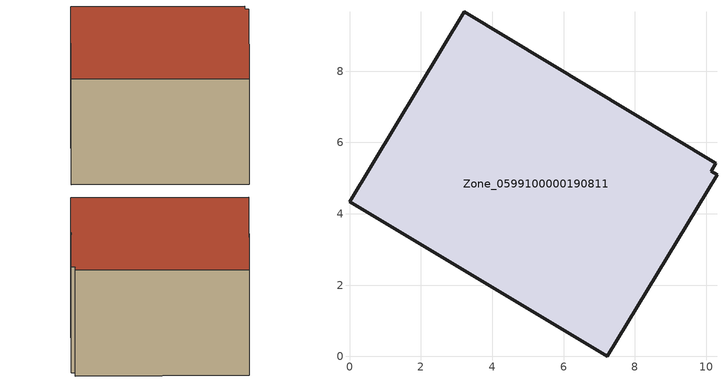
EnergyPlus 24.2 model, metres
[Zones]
Zone_0599100000190811
 floor ground (C_G): 0,4.34 3.21,9.67 10.27,5.42 10.14,5.19 10.3,5.09 7.23,0 z0
 wall outside (C_F): 3.21,9.67 0,4.34 7.23,0 10.3,5.09 10.14,5.19 10.27,5.42 3.21,9.67 z0:6.02
 roof outside (C_R): 7.23,0 10.3,5.09 10.14,5.19 10.27,5.42 3.21,9.67 0,4.34 z6.02
[BUILDING]
Pand.0599100000190811: North Axis=0; Terrain=City; Loads Convergence Tolerance Value=0.04; Temperature Convergence Tolerance Value=0.4; Solar Distribution=FullExterior; Maximum Number of Warmup Days=25; Minimum Number of Warmup Days=1
[Site:Location]
Rotterdam.The.Hague.AP_ZH_NLD Design_Conditions: Latitude=51.96; Longitude=4.45; Time Zone=1; Elevation=-4.5
[SITE:GROUNDTEMPERATURE:BUILDINGSURFACE]
18, 18, 18, 18, 18, 18, 18, 18, 18, 18, 18, 18
[MATERIAL] Thermal Absorptance=0.9; Solar Absorptance=0.7; Visible Absorptance=0.7
Name | Roughness | Thickness | Conductivity | Density | Specific Heat
G.TC.1965-1974 | MediumSmooth | 0.15 | 0.882353 | 540 | 1210
F.TC.1965-1974 | Rough | 0.3 | 0.697674 | 1920 | 840
R.TC.1965-1974 | MediumRough | 0.2 | 0.232558 | 1500 | 1000
[CONSTRUCTION]
C_G: G.TC.1965-1974
C_F: F.TC.1965-1974
C_R: R.TC.1965-1974
[ZONE]
Zone_0599100000190811: Type=1; Multiplier=1; Ceiling Height=Autocalculate; Volume=Autocalculate; Floor Area=autocalculate; Part of Total Floor Area=Yes
[ZONEINFILTRATION:DESIGNFLOWRATE]
Infil_Zone_0599100000190811: Zone or ZoneList or Space or SpaceList=Zone_0599100000190811; Schedule=AlwaysOn; Design Flow Rate Calculation Method=Flow/Area; Flow Rate per Floor Area=0.003; Constant Term Coefficient=1; Temperature Term Coefficient=0; Velocity Term Coefficient=0; Velocity Squared Term Coefficient=0
[HVACTEMPLATE:ZONE:IDEALLOADSAIRSYSTEM]
Zone_0599100000190811: Maximum Heating Supply Air Temperature=50; Minimum Cooling Supply Air Temperature=13; Maximum Heating Supply Air Humidity Ratio=0.0156; Minimum Cooling Supply Air Humidity Ratio=0.0077; Heating Limit=NoLimit; Cooling Limit=NoLimit; Dehumidification Control Type=ConstantSensibleHeatRatio; Cooling Sensible Heat Ratio=0.7; Dehumidification Setpoint=60; Humidification Control Type=None; Humidification Setpoint=30; Outdoor Air Method=None; Outdoor Air Flow Rate per Person=0.00944; Outdoor Air Flow Rate per Zone Floor Area=0; Outdoor Air Flow Rate per Zone=0; Demand Controlled Ventilation Type=None; Outdoor Air Economizer Type=NoEconomizer; Heat Recovery Type=None; Sensible Heat Recovery Effectiveness=0.7; Latent Heat Recovery Effectiveness=0.65
[ZONECONTROL:THERMOSTAT]
ThermostatControl_Zone_0599100000190811: Zone or ZoneList=Zone_0599100000190811; Control Type Schedule=DualSetpointControlType; Control 1=Thermostat_Zone_0599100000190811; Temperature Difference Between Cutout And Setpoint=0
[THERMOSTATSETPOINT:DUALSETPOINT]
Thermostat_Zone_0599100000190811: Heating Setpoint Temperature Schedule=HeatingSetpoint_Zone_0599100000190811; Cooling Setpoint Temperature Schedule=CoolingSetpoint_Zone_0599100000190811
[SCHEDULE:COMPACT]
HeatingSetpoint_Zone_0599100000190811: Through: 12/31, For: AllDays, Until: 24:00, 21
CoolingSetpoint_Zone_0599100000190811: Through: 12/31, For: AllDays, Until: 24:00, 24
DualSetpointControlType: Through: 12/31, For: AllDays, Until: 24:00, 4
AlwaysOn: Through: 12/31, For: AllDays, Until: 24:00, 1
